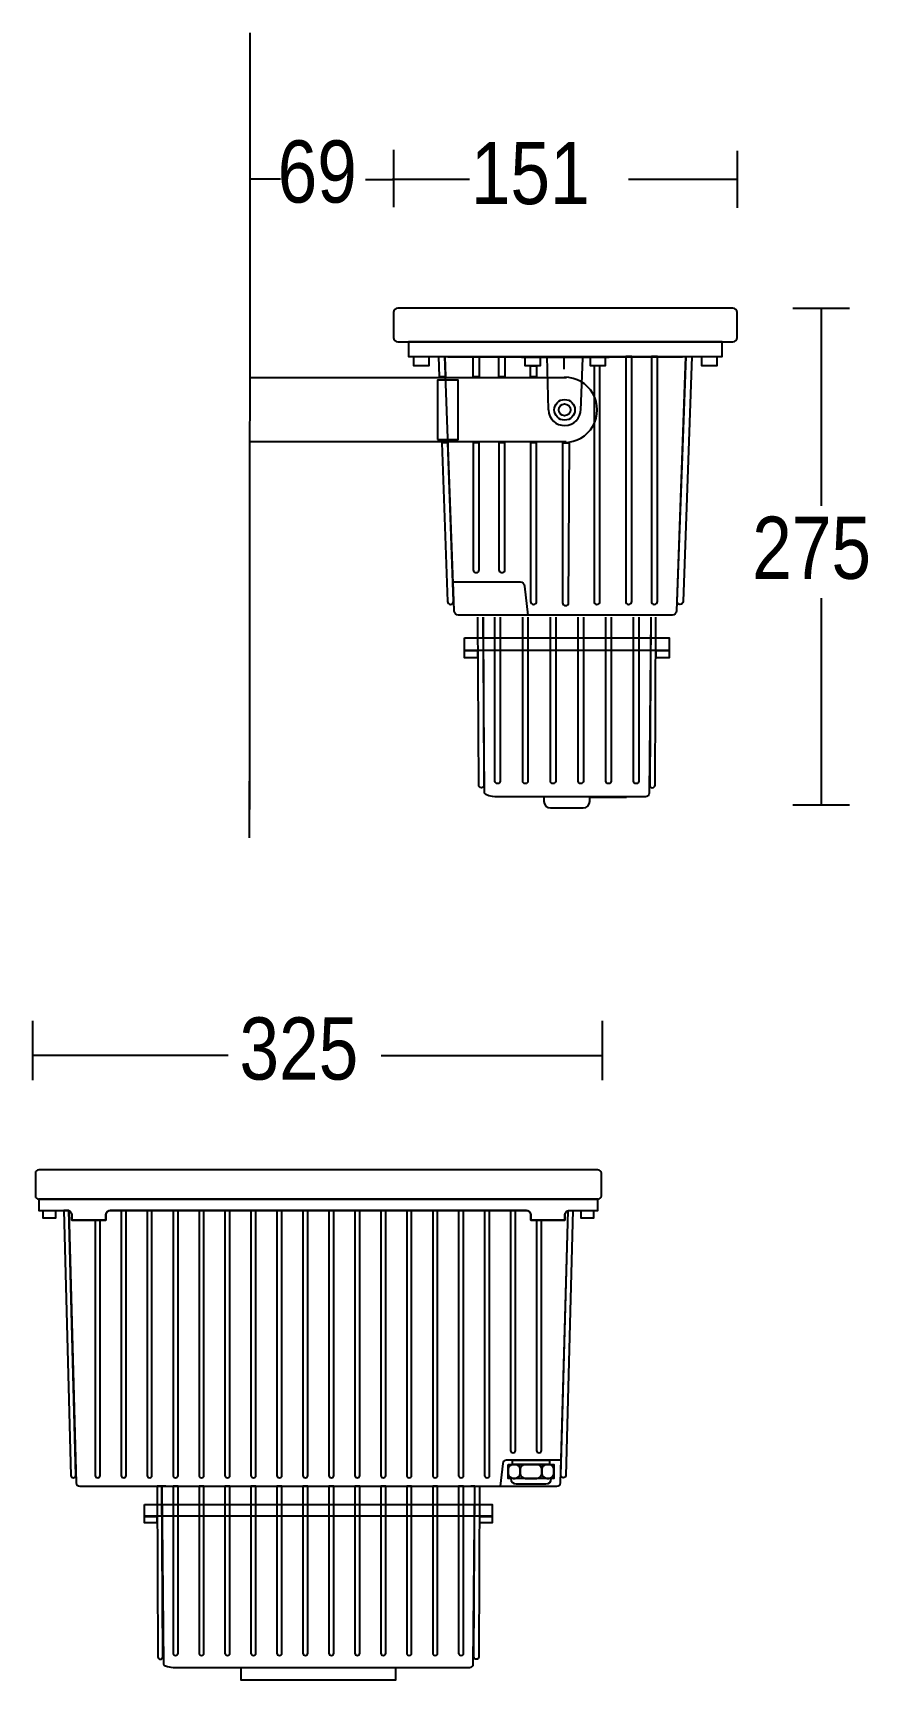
# Model space of a CAD drawing. Extents: x 16 to 145, y 19 to 274.
import ezdxf

# ---------------------------------------------------------------- set-up
doc = ezdxf.new("R2010")
doc.units = 0
doc.layers.add('LIVELLO_1', color=160, linetype='Continuous')
doc.styles.add('STD', font='txt')

# ---------------------------------------------------------------- blocks, each defined once
blk = doc.blocks.new('AI9-BLK1')
at = {"layer": 'LIVELLO_1', "color": 7}
for p, q in [((-32.7, 127.42), (-32.77, 7.18)), ((-10.45, 109.32), (-10.45, 100.46)), ((42.82, 100.36), (42.82, 109.16)), ((-27.97, 104.76), (-32.77, 104.76)), ((-14.79, 104.72), (-10.29, 104.72)), ((-10.64, 104.76), (1.29, 104.76)), ((25.95, 104.76), (42.93, 104.76)), ((51.36, 84.81), (60.16, 84.81)), ((55.76, 84.81), (55.76, 54.2)), ((13.52, 69.05), (13.34, 77.3)), ((15.98, 75.38), (15.98, 77.3)), ((18.56, 68.97), (18.85, 77.09)), ((16.31, 74.01), (-32.76, 74.01)), ((16.25, 64.08), (-32.7, 64.08)), ((55.76, 39.9), (55.76, 7.88)), ((-32.77, 2.78), (-32.77, 11.58)), ((51.36, 7.88), (60.16, 7.88)), ((-66.28, -34.73), (-66.28, -25.56)), ((21.92, -34.73), (21.92, -25.56)), ((-36.07, -30.92), (-66.28, -30.92)), ((-12.37, -30.92), (21.92, -30.92))]:
    blk.add_line(p, q, dxfattribs=at)
for points in [[(40.42, 79.58), (-8.13, 79.58), (-8.13, 77.34), (-2.73, 77.34), (35.01, 77.34), (40.42, 77.34)], [(-7.3, 77.34), (-5.01, 77.34), (-5.01, 75.85), (-7.3, 75.85)], [(-2.5, 77.34), (-2.39, 74.15), (-3.32, 74.15), (-3.43, 77.34)], [(2.81, 77.34), (2.81, 74.15), (1.88, 74.15), (1.88, 77.34)], [(6.79, 77.34), (6.79, 74.15), (5.86, 74.15), (5.86, 77.34)], [(9.95, 77.34), (12.24, 77.34), (12.24, 75.85), (9.95, 75.85)], [(20.04, 77.34), (22.33, 77.34), (22.33, 75.85), (20.04, 75.85)], [(37.29, 77.34), (39.58, 77.34), (39.58, 75.85), (37.29, 75.85)], [(11.7, 75.85), (11.7, 74.15), (10.77, 74.15), (10.77, 75.85)], [(-3.64, 64.45), (-0.44, 64.45), (-0.44, 73.66), (-3.64, 73.66)], [(0.55, 33.77), (32.23, 33.77), (32.23, 31.81), (29.56, 31.81), (3.22, 31.81), (0.55, 31.81)], [(0.55, 31.77), (2.57, 31.77), (2.57, 30.68), (0.55, 30.68)], [(30.21, 31.77), (32.23, 31.77), (32.23, 30.68), (30.21, 30.68)], [(-64.69, -54.92), (-62.81, -54.92), (-62.81, -56.11), (-64.69, -56.11)], [(18.62, -54.92), (20.49, -54.92), (20.49, -56.11), (18.62, -56.11)], [(7.3, -94.25), (14.38, -94.25), (14.38, -96.4), (7.3, -96.4)], [(7.98, -93.56), (13.7, -93.56), (13.7, -94.25), (7.98, -94.25)], [(-48.99, -100.47), (4.8, -100.47), (4.8, -102.24), (2.3, -102.24), (-46.49, -102.24), (-48.99, -102.24)], [(-48.99, -102.28), (-47.1, -102.28), (-47.1, -103.27), (-48.99, -103.27)], [(2.91, -102.28), (4.8, -102.28), (4.8, -103.27), (2.91, -103.27)], [(-34.05, -125.7), (-10.14, -125.7), (-10.14, -127.63), (-34.05, -127.63)]]:
    blk.add_lwpolyline(points, close=True, dxfattribs=at)
for radius in [1.6, 0.923]:
    blk.add_circle((16.04, 69.06), radius, dxfattribs=at)
for points, knots in [([(-9.79, 84.81), (-9.79, 84.81), (42.07, 84.81), (42.07, 84.81), (42.44, 84.81), (42.73, 84.52), (42.73, 84.15), (42.73, 84.15), (42.73, 80.24), (42.73, 80.24), (42.73, 79.88), (42.44, 79.58), (42.07, 79.58), (42.07, 79.58), (-9.79, 79.58), (-9.79, 79.58), (-10.15, 79.58), (-10.45, 79.88), (-10.45, 80.24), (-10.45, 80.24), (-10.45, 84.15), (-10.45, 84.15), (-10.45, 84.52), (-10.15, 84.81), (-9.79, 84.81)], [0, 0, 0, 0, 1, 1, 1, 2, 2, 2, 3, 3, 3, 4, 4, 4, 5, 5, 5, 6, 6, 6, 7, 7, 7, 8, 8, 8, 8]), ([(33.35, 37.95), (33.35, 37.95), (34.78, 77.31), (34.78, 77.31), (34.43, 77.21), (-2.15, 77.21), (-2.5, 77.31), (-2.5, 77.31), (-1.07, 37.95), (-1.07, 37.95), (-1.07, 37.58), (-0.77, 37.29), (-0.4, 37.29), (-0.4, 37.29), (32.68, 37.29), (32.68, 37.29), (33.05, 37.29), (33.35, 37.58), (33.35, 37.95)], [0, 0, 0, 0, 1, 1, 1, 2, 2, 2, 3, 3, 3, 4, 4, 4, 5, 5, 5, 6, 6, 6, 6]), ([(25.49, 77.34), (25.49, 77.34), (26.42, 77.34), (26.42, 77.34), (26.42, 77.34), (26.42, 39.38), (26.42, 39.38), (26.42, 39.13), (26.22, 38.93), (25.94, 38.93), (25.69, 38.93), (25.49, 39.13), (25.49, 39.38), (25.49, 39.38), (25.49, 77.34), (25.49, 77.34)], [0, 0, 0, 0, 1, 1, 1, 2, 2, 2, 3, 3, 3, 4, 4, 4, 5, 5, 5, 5]), ([(29.47, 77.34), (29.47, 77.34), (30.4, 77.34), (30.4, 77.34), (30.4, 77.34), (30.4, 39.38), (30.4, 39.38), (30.4, 39.13), (30.2, 38.93), (29.92, 38.93), (29.67, 38.93), (29.47, 39.13), (29.47, 39.38), (29.47, 39.38), (29.47, 77.34), (29.47, 77.34)], [0, 0, 0, 0, 1, 1, 1, 2, 2, 2, 3, 3, 3, 4, 4, 4, 5, 5, 5, 5]), ([(34.78, 77.34), (34.78, 77.34), (33.45, 39.38), (33.45, 39.38), (33.44, 39.13), (33.64, 38.93), (33.89, 38.93), (34.16, 38.93), (34.37, 39.13), (34.38, 39.38), (34.38, 39.38), (35.71, 77.34), (35.71, 77.34), (35.71, 77.34), (34.78, 77.34), (34.78, 77.34)], [0, 0, 0, 0, 1, 1, 1, 2, 2, 2, 3, 3, 3, 4, 4, 4, 5, 5, 5, 5]), ([(16.04, 64.02), (17.84, 64.02), (19.5, 64.98), (20.4, 66.54), (21.3, 68.1), (21.3, 70.02), (20.4, 71.58), (19.5, 73.14), (17.84, 74.1), (16.04, 74.1)], [0, 0, 0, 0, 1, 1, 1, 2, 2, 2, 3, 3, 3, 3]), ([(21.51, 75.85), (21.51, 75.85), (21.51, 39.38), (21.51, 39.38), (21.51, 39.13), (21.31, 38.93), (21.03, 38.93), (20.79, 38.93), (20.59, 39.13), (20.59, 39.38), (20.59, 39.38), (20.59, 75.85), (20.59, 75.85), (20.59, 75.85), (21.51, 75.85), (21.51, 75.85)], [0, 0, 0, 0, 1, 1, 1, 2, 2, 2, 3, 3, 3, 4, 4, 4, 5, 5, 5, 5]), ([(13.52, 69.05), (13.56, 67.68), (14.71, 66.6), (16.08, 66.62), (17.45, 66.65), (18.55, 67.77), (18.55, 69.14)], [0, 0, 0, 0, 1, 1, 1, 2, 2, 2, 2]), ([(-2.1, 39.38), (-2.1, 39.38), (-2.96, 63.97), (-2.96, 63.97), (-2.96, 63.97), (-2.03, 63.97), (-2.03, 63.97), (-2.03, 63.97), (-1.17, 39.38), (-1.17, 39.38), (-1.16, 39.13), (-1.36, 38.93), (-1.61, 38.93), (-1.88, 38.93), (-2.09, 39.13), (-2.1, 39.38)], [0, 0, 0, 0, 1, 1, 1, 2, 2, 2, 3, 3, 3, 4, 4, 4, 5, 5, 5, 5]), ([(1.88, 44.3), (1.88, 44.3), (1.88, 63.97), (1.88, 63.97), (1.88, 63.97), (2.81, 63.97), (2.81, 63.97), (2.81, 63.97), (2.81, 44.3), (2.81, 44.3), (2.81, 44.05), (2.61, 43.85), (2.33, 43.85), (2.08, 43.85), (1.88, 44.05), (1.88, 44.3)], [0, 0, 0, 0, 1, 1, 1, 2, 2, 2, 3, 3, 3, 4, 4, 4, 5, 5, 5, 5]), ([(5.86, 44.3), (5.86, 44.3), (5.86, 63.97), (5.86, 63.97), (5.86, 63.97), (6.79, 63.97), (6.79, 63.97), (6.79, 63.97), (6.79, 44.3), (6.79, 44.3), (6.79, 44.05), (6.59, 43.85), (6.31, 43.85), (6.07, 43.85), (5.86, 44.05), (5.86, 44.3)], [0, 0, 0, 0, 1, 1, 1, 2, 2, 2, 3, 3, 3, 4, 4, 4, 5, 5, 5, 5]), ([(10.77, 39.38), (10.77, 39.38), (10.77, 63.97), (10.77, 63.97), (10.77, 63.97), (11.7, 63.97), (11.7, 63.97), (11.7, 63.97), (11.7, 39.38), (11.7, 39.38), (11.7, 39.13), (11.5, 38.93), (11.22, 38.93), (10.97, 38.93), (10.77, 39.13), (10.77, 39.38)], [0, 0, 0, 0, 1, 1, 1, 2, 2, 2, 3, 3, 3, 4, 4, 4, 5, 5, 5, 5]), ([(15.73, 39.19), (15.73, 39.19), (15.72, 63.9), (15.72, 63.9), (15.72, 63.9), (16.77, 63.92), (16.77, 63.92), (16.77, 63.92), (16.66, 39.19), (16.66, 39.19), (16.66, 38.94), (16.45, 38.74), (16.18, 38.74), (15.93, 38.74), (15.73, 38.94), (15.73, 39.19)], [0, 0, 0, 0, 1, 1, 1, 2, 2, 2, 3, 3, 3, 4, 4, 4, 5, 5, 5, 5]), ([(9.16, 42.41), (9.16, 42.41), (-1.23, 42.41), (-1.23, 42.41), (-1.23, 42.41), (-1.07, 37.95), (-1.07, 37.95), (-1.07, 37.58), (-0.77, 37.29), (-0.4, 37.29), (-0.4, 37.29), (10.35, 37.29), (10.35, 37.29), (10.35, 37.29), (9.83, 41.74), (9.83, 41.74), (9.83, 42.11), (9.53, 42.41), (9.16, 42.41)], [0, 0, 0, 0, 1, 1, 1, 2, 2, 2, 3, 3, 3, 4, 4, 4, 5, 5, 5, 6, 6, 6, 6]), ([(3.42, 36.93), (3.42, 36.93), (3.55, 10.94), (3.55, 10.94), (3.55, 10.73), (3.39, 10.55), (3.17, 10.55), (2.93, 10.55), (2.74, 10.73), (2.74, 10.94), (2.74, 10.94), (2.6, 36.93), (2.6, 36.93)], [0, 0, 0, 0, 1, 1, 1, 2, 2, 2, 3, 3, 3, 4, 4, 4, 4]), ([(3.42, 36.93), (3.42, 36.93), (3.55, 10.94), (3.55, 10.94), (3.55, 10.73), (3.39, 10.55), (3.17, 10.55), (2.93, 10.55), (2.74, 10.73), (2.74, 10.94), (2.74, 10.94), (2.6, 36.93), (2.6, 36.93)], [0, 0, 0, 0, 1, 1, 1, 2, 2, 2, 3, 3, 3, 4, 4, 4, 4]), ([(29.36, 36.93), (29.36, 36.93), (29.13, 9.7), (29.13, 9.7), (29.13, 9.38), (28.87, 9.12), (28.55, 9.12), (28.55, 9.12), (5.25, 9.12), (5.25, 9.12), (4.93, 9.12), (3.64, 9.38), (3.64, 9.7), (3.64, 9.7), (3.41, 36.93), (3.41, 36.93)], [0, 0, 0, 0, 1, 1, 1, 2, 2, 2, 3, 3, 3, 4, 4, 4, 5, 5, 5, 5]), ([(6.06, 36.93), (6.06, 36.93), (6.06, 11.58), (6.06, 11.58), (6.06, 11.36), (5.89, 11.19), (5.67, 11.19), (5.43, 11.19), (5.25, 11.36), (5.25, 11.58), (5.25, 11.58), (5.25, 36.93), (5.25, 36.93)], [0, 0, 0, 0, 1, 1, 1, 2, 2, 2, 3, 3, 3, 4, 4, 4, 4]), ([(6.06, 36.93), (6.06, 36.93), (6.06, 11.58), (6.06, 11.58), (6.06, 11.36), (5.89, 11.19), (5.67, 11.19), (5.43, 11.19), (5.25, 11.36), (5.25, 11.58), (5.25, 11.58), (5.25, 36.93), (5.25, 36.93)], [0, 0, 0, 0, 1, 1, 1, 2, 2, 2, 3, 3, 3, 4, 4, 4, 4]), ([(10.36, 36.93), (10.36, 36.93), (10.36, 11.58), (10.36, 11.58), (10.36, 11.36), (10.18, 11.19), (9.96, 11.19), (9.72, 11.19), (9.55, 11.36), (9.55, 11.58), (9.55, 11.58), (9.55, 36.93), (9.55, 36.93)], [0, 0, 0, 0, 1, 1, 1, 2, 2, 2, 3, 3, 3, 4, 4, 4, 4]), ([(10.36, 36.93), (10.36, 36.93), (10.36, 11.58), (10.36, 11.58), (10.36, 11.36), (10.18, 11.19), (9.96, 11.19), (9.72, 11.19), (9.55, 11.36), (9.55, 11.58), (9.55, 11.58), (9.55, 36.93), (9.55, 36.93)], [0, 0, 0, 0, 1, 1, 1, 2, 2, 2, 3, 3, 3, 4, 4, 4, 4]), ([(14.65, 36.93), (14.65, 36.93), (14.65, 11.58), (14.65, 11.58), (14.65, 11.36), (14.47, 11.19), (14.25, 11.19), (14.01, 11.19), (13.84, 11.36), (13.84, 11.58), (13.84, 11.58), (13.84, 36.93), (13.84, 36.93)], [0, 0, 0, 0, 1, 1, 1, 2, 2, 2, 3, 3, 3, 4, 4, 4, 4]), ([(14.65, 36.93), (14.65, 36.93), (14.65, 11.58), (14.65, 11.58), (14.65, 11.36), (14.47, 11.19), (14.25, 11.19), (14.01, 11.19), (13.84, 11.36), (13.84, 11.58), (13.84, 11.58), (13.84, 36.93), (13.84, 36.93)], [0, 0, 0, 0, 1, 1, 1, 2, 2, 2, 3, 3, 3, 4, 4, 4, 4]), ([(18.94, 36.93), (18.94, 36.93), (18.94, 11.58), (18.94, 11.58), (18.94, 11.36), (18.76, 11.19), (18.54, 11.19), (18.3, 11.19), (18.13, 11.36), (18.13, 11.58), (18.13, 11.58), (18.13, 36.93), (18.13, 36.93)], [0, 0, 0, 0, 1, 1, 1, 2, 2, 2, 3, 3, 3, 4, 4, 4, 4]), ([(18.94, 36.93), (18.94, 36.93), (18.94, 11.58), (18.94, 11.58), (18.94, 11.36), (18.76, 11.19), (18.54, 11.19), (18.3, 11.19), (18.13, 11.36), (18.13, 11.58), (18.13, 11.58), (18.13, 36.93), (18.13, 36.93)], [0, 0, 0, 0, 1, 1, 1, 2, 2, 2, 3, 3, 3, 4, 4, 4, 4]), ([(23.23, 36.93), (23.23, 36.93), (23.23, 11.58), (23.23, 11.58), (23.23, 11.36), (23.05, 11.19), (22.84, 11.19), (22.59, 11.19), (22.42, 11.36), (22.42, 11.58), (22.42, 11.58), (22.42, 36.93), (22.42, 36.93)], [0, 0, 0, 0, 1, 1, 1, 2, 2, 2, 3, 3, 3, 4, 4, 4, 4]), ([(23.23, 36.93), (23.23, 36.93), (23.23, 11.58), (23.23, 11.58), (23.23, 11.36), (23.05, 11.19), (22.84, 11.19), (22.59, 11.19), (22.42, 11.36), (22.42, 11.58), (22.42, 11.58), (22.42, 36.93), (22.42, 36.93)], [0, 0, 0, 0, 1, 1, 1, 2, 2, 2, 3, 3, 3, 4, 4, 4, 4]), ([(27.52, 36.93), (27.52, 36.93), (27.52, 11.58), (27.52, 11.58), (27.52, 11.36), (27.35, 11.19), (27.13, 11.19), (26.88, 11.19), (26.71, 11.36), (26.71, 11.58), (26.71, 11.58), (26.71, 36.93), (26.71, 36.93)], [0, 0, 0, 0, 1, 1, 1, 2, 2, 2, 3, 3, 3, 4, 4, 4, 4]), ([(27.52, 36.93), (27.52, 36.93), (27.52, 11.58), (27.52, 11.58), (27.52, 11.36), (27.35, 11.19), (27.13, 11.19), (26.88, 11.19), (26.71, 11.36), (26.71, 11.58), (26.71, 11.58), (26.71, 36.93), (26.71, 36.93)], [0, 0, 0, 0, 1, 1, 1, 2, 2, 2, 3, 3, 3, 4, 4, 4, 4]), ([(29.36, 36.93), (29.36, 36.93), (29.22, 10.94), (29.22, 10.94), (29.22, 10.73), (29.39, 10.55), (29.6, 10.55), (29.85, 10.55), (30.03, 10.73), (30.03, 10.94), (30.03, 10.94), (30.17, 36.93), (30.17, 36.93)], [0, 0, 0, 0, 1, 1, 1, 2, 2, 2, 3, 3, 3, 4, 4, 4, 4]), ([(29.36, 36.93), (29.36, 36.93), (29.22, 10.94), (29.22, 10.94), (29.22, 10.73), (29.39, 10.55), (29.6, 10.55), (29.85, 10.55), (30.03, 10.73), (30.03, 10.94), (30.03, 10.94), (30.17, 36.93), (30.17, 36.93)], [0, 0, 0, 0, 1, 1, 1, 2, 2, 2, 3, 3, 3, 4, 4, 4, 4]), ([(12.84, 9.06), (12.84, 9.06), (12.84, 8.43), (12.84, 8.43), (12.84, 7.87), (13.3, 7.41), (13.87, 7.41), (13.87, 7.41), (18.91, 7.41), (18.91, 7.41), (19.48, 7.41), (19.94, 7.87), (19.94, 8.43), (19.94, 8.43), (19.94, 9.06), (19.94, 9.06), (19.94, 9.06), (25.63, 9.06), (25.63, 9.06)], [0, 0, 0, 0, 1, 1, 1, 2, 2, 2, 3, 3, 3, 4, 4, 4, 5, 5, 5, 6, 6, 6, 6]), ([(-65.37, -48.61), (-65.37, -48.61), (21.18, -48.61), (21.18, -48.61), (21.48, -48.61), (21.72, -48.85), (21.72, -49.14), (21.72, -49.14), (21.72, -52.63), (21.72, -52.63), (21.72, -52.92), (21.48, -53.16), (21.18, -53.16), (21.18, -53.16), (-65.37, -53.16), (-65.37, -53.16), (-65.67, -53.16), (-65.91, -52.92), (-65.91, -52.63), (-65.91, -52.63), (-65.91, -49.14), (-65.91, -49.14), (-65.91, -48.85), (-65.67, -48.61), (-65.37, -48.61)], [0, 0, 0, 0, 1, 1, 1, 2, 2, 2, 3, 3, 3, 4, 4, 4, 5, 5, 5, 6, 6, 6, 7, 7, 7, 8, 8, 8, 8]), ([(-65.37, -53.16), (-65.37, -53.16), (21.18, -53.16), (21.18, -53.16), (21.18, -53.16), (21.18, -54.92), (21.18, -54.92), (21.18, -54.92), (16.75, -54.92), (16.75, -54.92), (16.37, -54.92), (16.07, -55.22), (16.07, -55.58), (16.07, -55.58), (16.07, -56.44), (16.07, -56.44), (16.07, -56.44), (10.81, -56.44), (10.81, -56.44), (10.81, -56.44), (10.81, -55.58), (10.81, -55.58), (10.81, -55.22), (10.5, -54.92), (10.13, -54.92), (10.13, -54.92), (-54.31, -54.92), (-54.31, -54.92), (-54.69, -54.92), (-55, -55.22), (-55, -55.58), (-55, -55.58), (-55, -56.44), (-55, -56.44), (-55, -56.44), (-60.26, -56.44), (-60.26, -56.44), (-60.26, -56.44), (-60.26, -55.58), (-60.26, -55.58), (-60.26, -55.22), (-60.56, -54.92), (-60.94, -54.92), (-60.94, -54.92), (-65.37, -54.92), (-65.37, -54.92), (-65.37, -54.92), (-65.37, -53.16), (-65.37, -53.16)], [0, 0, 0, 0, 1, 1, 1, 2, 2, 2, 3, 3, 3, 4, 4, 4, 5, 5, 5, 6, 6, 6, 7, 7, 7, 8, 8, 8, 9, 9, 9, 10, 10, 10, 11, 11, 11, 12, 12, 12, 13, 13, 13, 14, 14, 14, 15, 15, 15, 16, 16, 16, 16]), ([(-60.75, -54.92), (-60.75, -54.92), (-59.66, -95.97), (-59.66, -95.97), (-59.66, -96.16), (-59.82, -96.32), (-60.02, -96.32), (-60.24, -96.32), (-60.42, -96.16), (-60.42, -95.97), (-60.42, -95.97), (-61.51, -54.92), (-61.51, -54.92), (-61.51, -54.92), (-60.75, -54.92), (-60.75, -54.92)], [0, 0, 0, 0, 1, 1, 1, 2, 2, 2, 3, 3, 3, 4, 4, 4, 5, 5, 5, 5]), ([(-59.58, -97.09), (-59.58, -97.09), (-60.75, -54.95), (-60.75, -54.95), (-60.46, -55.03), (-60.26, -55.28), (-60.26, -55.58), (-60.26, -55.58), (-60.26, -56.44), (-60.26, -56.44), (-60.26, -56.44), (-55, -56.44), (-55, -56.44), (-55, -56.44), (-55, -55.58), (-55, -55.58), (-55, -55.22), (-54.69, -54.92), (-54.31, -54.92), (-54.31, -54.92), (10.13, -54.92), (10.13, -54.92), (10.5, -54.92), (10.81, -55.22), (10.81, -55.58), (10.81, -55.58), (10.81, -56.44), (10.81, -56.44), (10.81, -56.44), (16.07, -56.44), (16.07, -56.44), (16.07, -56.44), (16.07, -55.58), (16.07, -55.58), (16.07, -55.28), (16.28, -55.03), (16.56, -54.95), (16.56, -54.95), (15.39, -97.09), (15.39, -97.09), (15.39, -97.38), (15.14, -97.62), (14.84, -97.62), (14.84, -97.62), (-59.03, -97.62), (-59.03, -97.62), (-59.33, -97.62), (-59.58, -97.38), (-59.58, -97.09)], [0, 0, 0, 0, 1, 1, 1, 2, 2, 2, 3, 3, 3, 4, 4, 4, 5, 5, 5, 6, 6, 6, 7, 7, 7, 8, 8, 8, 9, 9, 9, 10, 10, 10, 11, 11, 11, 12, 12, 12, 13, 13, 13, 14, 14, 14, 15, 15, 15, 16, 16, 16, 16]), ([(-51.87, -54.92), (-51.87, -54.92), (-51.87, -95.97), (-51.87, -95.97), (-51.87, -96.16), (-52.03, -96.32), (-52.23, -96.32), (-52.46, -96.32), (-52.62, -96.16), (-52.62, -95.97), (-52.62, -95.97), (-52.62, -54.92), (-52.62, -54.92), (-52.62, -54.92), (-51.87, -54.92), (-51.87, -54.92)], [0, 0, 0, 0, 1, 1, 1, 2, 2, 2, 3, 3, 3, 4, 4, 4, 5, 5, 5, 5]), ([(-47.85, -54.92), (-47.85, -54.92), (-47.85, -95.97), (-47.85, -95.97), (-47.85, -96.16), (-48.01, -96.32), (-48.21, -96.32), (-48.44, -96.32), (-48.6, -96.16), (-48.6, -95.97), (-48.6, -95.97), (-48.6, -54.92), (-48.6, -54.92), (-48.6, -54.92), (-47.85, -54.92), (-47.85, -54.92)], [0, 0, 0, 0, 1, 1, 1, 2, 2, 2, 3, 3, 3, 4, 4, 4, 5, 5, 5, 5]), ([(-43.82, -54.92), (-43.82, -54.92), (-43.82, -95.97), (-43.82, -95.97), (-43.82, -96.16), (-43.99, -96.32), (-44.19, -96.32), (-44.42, -96.32), (-44.59, -96.16), (-44.59, -95.97), (-44.59, -95.97), (-44.59, -54.92), (-44.59, -54.92), (-44.59, -54.92), (-43.82, -54.92), (-43.82, -54.92)], [0, 0, 0, 0, 1, 1, 1, 2, 2, 2, 3, 3, 3, 4, 4, 4, 5, 5, 5, 5]), ([(-39.81, -54.92), (-39.81, -54.92), (-39.81, -95.97), (-39.81, -95.97), (-39.81, -96.16), (-39.97, -96.32), (-40.17, -96.32), (-40.4, -96.32), (-40.56, -96.16), (-40.56, -95.97), (-40.56, -95.97), (-40.56, -54.92), (-40.56, -54.92), (-40.56, -54.92), (-39.81, -54.92), (-39.81, -54.92)], [0, 0, 0, 0, 1, 1, 1, 2, 2, 2, 3, 3, 3, 4, 4, 4, 5, 5, 5, 5]), ([(-35.78, -54.92), (-35.78, -54.92), (-35.78, -95.97), (-35.78, -95.97), (-35.78, -96.16), (-35.95, -96.32), (-36.15, -96.32), (-36.38, -96.32), (-36.55, -96.16), (-36.55, -95.97), (-36.55, -95.97), (-36.55, -54.92), (-36.55, -54.92), (-36.55, -54.92), (-35.78, -54.92), (-35.78, -54.92)], [0, 0, 0, 0, 1, 1, 1, 2, 2, 2, 3, 3, 3, 4, 4, 4, 5, 5, 5, 5]), ([(-31.76, -54.92), (-31.76, -54.92), (-31.76, -95.97), (-31.76, -95.97), (-31.76, -96.16), (-31.93, -96.32), (-32.13, -96.32), (-32.36, -96.32), (-32.53, -96.16), (-32.53, -95.97), (-32.53, -95.97), (-32.53, -54.92), (-32.53, -54.92), (-32.53, -54.92), (-31.76, -54.92), (-31.76, -54.92)], [0, 0, 0, 0, 1, 1, 1, 2, 2, 2, 3, 3, 3, 4, 4, 4, 5, 5, 5, 5]), ([(-27.74, -54.92), (-27.74, -54.92), (-27.74, -95.97), (-27.74, -95.97), (-27.74, -96.16), (-27.91, -96.32), (-28.11, -96.32), (-28.34, -96.32), (-28.51, -96.16), (-28.51, -95.97), (-28.51, -95.97), (-28.51, -54.92), (-28.51, -54.92), (-28.51, -54.92), (-27.74, -54.92), (-27.74, -54.92)], [0, 0, 0, 0, 1, 1, 1, 2, 2, 2, 3, 3, 3, 4, 4, 4, 5, 5, 5, 5]), ([(-23.73, -54.92), (-23.73, -54.92), (-23.73, -95.97), (-23.73, -95.97), (-23.73, -96.16), (-23.89, -96.32), (-24.09, -96.32), (-24.32, -96.32), (-24.48, -96.16), (-24.48, -95.97), (-24.48, -95.97), (-24.48, -54.92), (-24.48, -54.92), (-24.48, -54.92), (-23.73, -54.92), (-23.73, -54.92)], [0, 0, 0, 0, 1, 1, 1, 2, 2, 2, 3, 3, 3, 4, 4, 4, 5, 5, 5, 5]), ([(-19.7, -54.92), (-19.7, -54.92), (-19.7, -95.97), (-19.7, -95.97), (-19.7, -96.16), (-19.87, -96.32), (-20.07, -96.32), (-20.3, -96.32), (-20.46, -96.16), (-20.46, -95.97), (-20.46, -95.97), (-20.46, -54.92), (-20.46, -54.92), (-20.46, -54.92), (-19.7, -54.92), (-19.7, -54.92)], [0, 0, 0, 0, 1, 1, 1, 2, 2, 2, 3, 3, 3, 4, 4, 4, 5, 5, 5, 5]), ([(-15.69, -54.92), (-15.69, -54.92), (-15.69, -95.97), (-15.69, -95.97), (-15.69, -96.16), (-15.85, -96.32), (-16.05, -96.32), (-16.28, -96.32), (-16.44, -96.16), (-16.44, -95.97), (-16.44, -95.97), (-16.44, -54.92), (-16.44, -54.92), (-16.44, -54.92), (-15.69, -54.92), (-15.69, -54.92)], [0, 0, 0, 0, 1, 1, 1, 2, 2, 2, 3, 3, 3, 4, 4, 4, 5, 5, 5, 5]), ([(-11.67, -54.92), (-11.67, -54.92), (-11.67, -95.97), (-11.67, -95.97), (-11.67, -96.16), (-11.83, -96.32), (-12.03, -96.32), (-12.26, -96.32), (-12.42, -96.16), (-12.42, -95.97), (-12.42, -95.97), (-12.42, -54.92), (-12.42, -54.92), (-12.42, -54.92), (-11.67, -54.92), (-11.67, -54.92)], [0, 0, 0, 0, 1, 1, 1, 2, 2, 2, 3, 3, 3, 4, 4, 4, 5, 5, 5, 5]), ([(-7.65, -54.92), (-7.65, -54.92), (-7.65, -95.97), (-7.65, -95.97), (-7.65, -96.16), (-7.81, -96.32), (-8.02, -96.32), (-8.24, -96.32), (-8.41, -96.16), (-8.41, -95.97), (-8.41, -95.97), (-8.41, -54.92), (-8.41, -54.92), (-8.41, -54.92), (-7.65, -54.92), (-7.65, -54.92)], [0, 0, 0, 0, 1, 1, 1, 2, 2, 2, 3, 3, 3, 4, 4, 4, 5, 5, 5, 5]), ([(-3.63, -54.92), (-3.63, -54.92), (-3.63, -95.97), (-3.63, -95.97), (-3.63, -96.16), (-3.79, -96.32), (-3.99, -96.32), (-4.22, -96.32), (-4.39, -96.16), (-4.39, -95.97), (-4.39, -95.97), (-4.39, -54.92), (-4.39, -54.92), (-4.39, -54.92), (-3.63, -54.92), (-3.63, -54.92)], [0, 0, 0, 0, 1, 1, 1, 2, 2, 2, 3, 3, 3, 4, 4, 4, 5, 5, 5, 5]), ([(0.39, -54.92), (0.39, -54.92), (0.39, -95.97), (0.39, -95.97), (0.39, -96.16), (0.23, -96.32), (0.03, -96.32), (-0.2, -96.32), (-0.37, -96.16), (-0.37, -95.97), (-0.37, -95.97), (-0.37, -54.92), (-0.37, -54.92), (-0.37, -54.92), (0.39, -54.92), (0.39, -54.92)], [0, 0, 0, 0, 1, 1, 1, 2, 2, 2, 3, 3, 3, 4, 4, 4, 5, 5, 5, 5]), ([(4.41, -54.92), (4.41, -54.92), (4.41, -95.97), (4.41, -95.97), (4.41, -96.16), (4.25, -96.32), (4.04, -96.32), (3.82, -96.32), (3.65, -96.16), (3.65, -95.97), (3.65, -95.97), (3.65, -54.92), (3.65, -54.92), (3.65, -54.92), (4.41, -54.92), (4.41, -54.92)], [0, 0, 0, 0, 1, 1, 1, 2, 2, 2, 3, 3, 3, 4, 4, 4, 5, 5, 5, 5]), ([(8.43, -54.92), (8.43, -54.92), (8.43, -92.08), (8.43, -92.08), (8.43, -92.27), (8.27, -92.43), (8.06, -92.43), (7.84, -92.43), (7.67, -92.27), (7.67, -92.08), (7.67, -92.08), (7.67, -54.92), (7.67, -54.92), (7.67, -54.92), (8.43, -54.92), (8.43, -54.92)], [0, 0, 0, 0, 1, 1, 1, 2, 2, 2, 3, 3, 3, 4, 4, 4, 5, 5, 5, 5]), ([(16.56, -54.92), (16.56, -54.92), (15.47, -95.97), (15.47, -95.97), (15.47, -96.16), (15.63, -96.32), (15.83, -96.32), (16.05, -96.32), (16.22, -96.16), (16.23, -95.97), (16.23, -95.97), (17.32, -54.92), (17.32, -54.92), (17.32, -54.92), (16.56, -54.92), (16.56, -54.92)], [0, 0, 0, 0, 1, 1, 1, 2, 2, 2, 3, 3, 3, 4, 4, 4, 5, 5, 5, 5]), ([(-55.89, -56.44), (-55.89, -56.44), (-55.89, -95.97), (-55.89, -95.97), (-55.89, -96.16), (-56.05, -96.32), (-56.25, -96.32), (-56.48, -96.32), (-56.64, -96.16), (-56.64, -95.97), (-56.64, -95.97), (-56.64, -56.44), (-56.64, -56.44), (-56.64, -56.44), (-55.89, -56.44), (-55.89, -56.44)], [0, 0, 0, 0, 1, 1, 1, 2, 2, 2, 3, 3, 3, 4, 4, 4, 5, 5, 5, 5]), ([(12.45, -56.44), (12.45, -56.44), (12.45, -92.08), (12.45, -92.08), (12.45, -92.27), (12.29, -92.43), (12.08, -92.43), (11.86, -92.43), (11.69, -92.27), (11.69, -92.08), (11.69, -92.08), (11.69, -56.44), (11.69, -56.44), (11.69, -56.44), (12.45, -56.44), (12.45, -56.44)], [0, 0, 0, 0, 1, 1, 1, 2, 2, 2, 3, 3, 3, 4, 4, 4, 5, 5, 5, 5]), ([(7.01, -93.57), (7.01, -93.57), (15.52, -93.57), (15.52, -93.57), (15.52, -93.57), (15.39, -97.09), (15.39, -97.09), (15.39, -97.38), (15.14, -97.62), (14.84, -97.62), (14.84, -97.62), (6.04, -97.62), (6.04, -97.62), (6.04, -97.62), (6.46, -94.1), (6.46, -94.1), (6.46, -93.81), (6.71, -93.57), (7.01, -93.57)], [0, 0, 0, 0, 1, 1, 1, 2, 2, 2, 3, 3, 3, 4, 4, 4, 5, 5, 5, 6, 6, 6, 6]), ([(8.11, -94.25), (8.11, -94.25), (8.34, -94.25), (8.34, -94.25), (8.79, -94.25), (9.16, -94.61), (9.16, -95.04), (9.16, -95.04), (9.16, -95.61), (9.16, -95.61), (9.16, -96.04), (8.79, -96.4), (8.34, -96.4), (8.34, -96.4), (8.11, -96.4), (8.11, -96.4), (7.66, -96.4), (7.3, -96.04), (7.3, -95.61), (7.3, -95.61), (7.3, -95.04), (7.3, -95.04), (7.3, -94.61), (7.66, -94.25), (8.11, -94.25)], [0, 0, 0, 0, 1, 1, 1, 2, 2, 2, 3, 3, 3, 4, 4, 4, 5, 5, 5, 6, 6, 6, 7, 7, 7, 8, 8, 8, 8]), ([(9.98, -94.25), (9.98, -94.25), (11.7, -94.25), (11.7, -94.25), (12.16, -94.25), (12.52, -94.61), (12.52, -95.04), (12.52, -95.04), (12.52, -95.61), (12.52, -95.61), (12.52, -96.04), (12.16, -96.4), (11.7, -96.4), (11.7, -96.4), (9.98, -96.4), (9.98, -96.4), (9.52, -96.4), (9.16, -96.04), (9.16, -95.61), (9.16, -95.61), (9.16, -95.04), (9.16, -95.04), (9.16, -94.61), (9.52, -94.25), (9.98, -94.25)], [0, 0, 0, 0, 1, 1, 1, 2, 2, 2, 3, 3, 3, 4, 4, 4, 5, 5, 5, 6, 6, 6, 7, 7, 7, 8, 8, 8, 8]), ([(13.34, -94.25), (13.34, -94.25), (13.57, -94.25), (13.57, -94.25), (14.02, -94.25), (14.38, -94.61), (14.38, -95.04), (14.38, -95.04), (14.38, -95.61), (14.38, -95.61), (14.38, -96.04), (14.02, -96.4), (13.57, -96.4), (13.57, -96.4), (13.34, -96.4), (13.34, -96.4), (12.89, -96.4), (12.52, -96.04), (12.52, -95.61), (12.52, -95.61), (12.52, -95.04), (12.52, -95.04), (12.52, -94.61), (12.89, -94.25), (13.34, -94.25)], [0, 0, 0, 0, 1, 1, 1, 2, 2, 2, 3, 3, 3, 4, 4, 4, 5, 5, 5, 6, 6, 6, 7, 7, 7, 8, 8, 8, 8]), ([(13.96, -96.4), (13.96, -96.4), (13.96, -96.46), (13.96, -96.46), (13.96, -96.9), (13.6, -97.25), (13.15, -97.25), (13.15, -97.25), (8.53, -97.25), (8.53, -97.25), (8.08, -97.25), (7.72, -96.9), (7.72, -96.46), (7.72, -96.46), (7.72, -96.4), (7.72, -96.4), (7.72, -96.4), (13.96, -96.4), (13.96, -96.4)], [0, 0, 0, 0, 1, 1, 1, 2, 2, 2, 3, 3, 3, 4, 4, 4, 5, 5, 5, 6, 6, 6, 6]), ([(-46.31, -97.62), (-46.31, -97.62), (-46.18, -124.04), (-46.18, -124.04), (-46.17, -124.24), (-46.33, -124.4), (-46.53, -124.4), (-46.76, -124.4), (-46.93, -124.24), (-46.94, -124.04), (-46.94, -124.04), (-47.06, -97.62), (-47.06, -97.62), (-47.06, -97.62), (-46.31, -97.62), (-46.31, -97.62)], [0, 0, 0, 0, 1, 1, 1, 2, 2, 2, 3, 3, 3, 4, 4, 4, 5, 5, 5, 5]), ([(-46.31, -97.62), (-46.31, -97.62), (-46.18, -124.04), (-46.18, -124.04), (-46.17, -124.24), (-46.33, -124.4), (-46.53, -124.4), (-46.76, -124.4), (-46.93, -124.24), (-46.94, -124.04), (-46.94, -124.04), (-47.06, -97.62), (-47.06, -97.62), (-47.06, -97.62), (-46.31, -97.62), (-46.31, -97.62)], [0, 0, 0, 0, 1, 1, 1, 2, 2, 2, 3, 3, 3, 4, 4, 4, 5, 5, 5, 5]), ([(-46.09, -125.17), (-46.09, -125.17), (-46.31, -97.62), (-46.31, -97.62), (-46.02, -97.7), (1.83, -97.7), (2.11, -97.62), (2.11, -97.62), (1.9, -125.17), (1.9, -125.17), (1.9, -125.46), (1.66, -125.69), (1.35, -125.69), (1.35, -125.69), (-44.59, -125.69), (-44.59, -125.69), (-44.88, -125.69), (-46.09, -125.46), (-46.09, -125.17)], [0, 0, 0, 0, 1, 1, 1, 2, 2, 2, 3, 3, 3, 4, 4, 4, 5, 5, 5, 6, 6, 6, 6]), ([(-43.82, -97.62), (-43.82, -97.62), (-43.82, -123.47), (-43.82, -123.47), (-43.82, -123.67), (-43.99, -123.82), (-44.19, -123.82), (-44.42, -123.82), (-44.59, -123.67), (-44.59, -123.47), (-44.59, -123.47), (-44.59, -97.62), (-44.59, -97.62), (-44.59, -97.62), (-43.82, -97.62), (-43.82, -97.62)], [0, 0, 0, 0, 1, 1, 1, 2, 2, 2, 3, 3, 3, 4, 4, 4, 5, 5, 5, 5]), ([(-43.82, -97.62), (-43.82, -97.62), (-43.82, -123.47), (-43.82, -123.47), (-43.82, -123.67), (-43.99, -123.82), (-44.19, -123.82), (-44.42, -123.82), (-44.59, -123.67), (-44.59, -123.47), (-44.59, -123.47), (-44.59, -97.62), (-44.59, -97.62), (-44.59, -97.62), (-43.82, -97.62), (-43.82, -97.62)], [0, 0, 0, 0, 1, 1, 1, 2, 2, 2, 3, 3, 3, 4, 4, 4, 5, 5, 5, 5]), ([(-39.81, -97.62), (-39.81, -97.62), (-39.81, -123.47), (-39.81, -123.47), (-39.81, -123.67), (-39.97, -123.82), (-40.17, -123.82), (-40.4, -123.82), (-40.56, -123.67), (-40.56, -123.47), (-40.56, -123.47), (-40.56, -97.62), (-40.56, -97.62), (-40.56, -97.62), (-39.81, -97.62), (-39.81, -97.62)], [0, 0, 0, 0, 1, 1, 1, 2, 2, 2, 3, 3, 3, 4, 4, 4, 5, 5, 5, 5]), ([(-39.81, -97.62), (-39.81, -97.62), (-39.81, -123.47), (-39.81, -123.47), (-39.81, -123.67), (-39.97, -123.82), (-40.17, -123.82), (-40.4, -123.82), (-40.56, -123.67), (-40.56, -123.47), (-40.56, -123.47), (-40.56, -97.62), (-40.56, -97.62), (-40.56, -97.62), (-39.81, -97.62), (-39.81, -97.62)], [0, 0, 0, 0, 1, 1, 1, 2, 2, 2, 3, 3, 3, 4, 4, 4, 5, 5, 5, 5]), ([(-35.78, -97.62), (-35.78, -97.62), (-35.78, -123.47), (-35.78, -123.47), (-35.78, -123.67), (-35.95, -123.82), (-36.15, -123.82), (-36.38, -123.82), (-36.55, -123.67), (-36.55, -123.47), (-36.55, -123.47), (-36.55, -97.62), (-36.55, -97.62), (-36.55, -97.62), (-35.78, -97.62), (-35.78, -97.62)], [0, 0, 0, 0, 1, 1, 1, 2, 2, 2, 3, 3, 3, 4, 4, 4, 5, 5, 5, 5]), ([(-35.78, -97.62), (-35.78, -97.62), (-35.78, -123.47), (-35.78, -123.47), (-35.78, -123.67), (-35.95, -123.82), (-36.15, -123.82), (-36.38, -123.82), (-36.55, -123.67), (-36.55, -123.47), (-36.55, -123.47), (-36.55, -97.62), (-36.55, -97.62), (-36.55, -97.62), (-35.78, -97.62), (-35.78, -97.62)], [0, 0, 0, 0, 1, 1, 1, 2, 2, 2, 3, 3, 3, 4, 4, 4, 5, 5, 5, 5]), ([(-31.76, -97.62), (-31.76, -97.62), (-31.76, -123.47), (-31.76, -123.47), (-31.76, -123.67), (-31.93, -123.82), (-32.13, -123.82), (-32.36, -123.82), (-32.53, -123.67), (-32.53, -123.47), (-32.53, -123.47), (-32.53, -97.62), (-32.53, -97.62), (-32.53, -97.62), (-31.76, -97.62), (-31.76, -97.62)], [0, 0, 0, 0, 1, 1, 1, 2, 2, 2, 3, 3, 3, 4, 4, 4, 5, 5, 5, 5]), ([(-31.76, -97.62), (-31.76, -97.62), (-31.76, -123.47), (-31.76, -123.47), (-31.76, -123.67), (-31.93, -123.82), (-32.13, -123.82), (-32.36, -123.82), (-32.53, -123.67), (-32.53, -123.47), (-32.53, -123.47), (-32.53, -97.62), (-32.53, -97.62), (-32.53, -97.62), (-31.76, -97.62), (-31.76, -97.62)], [0, 0, 0, 0, 1, 1, 1, 2, 2, 2, 3, 3, 3, 4, 4, 4, 5, 5, 5, 5]), ([(-27.74, -97.62), (-27.74, -97.62), (-27.74, -123.47), (-27.74, -123.47), (-27.74, -123.67), (-27.91, -123.82), (-28.11, -123.82), (-28.34, -123.82), (-28.51, -123.67), (-28.51, -123.47), (-28.51, -123.47), (-28.51, -97.62), (-28.51, -97.62), (-28.51, -97.62), (-27.74, -97.62), (-27.74, -97.62)], [0, 0, 0, 0, 1, 1, 1, 2, 2, 2, 3, 3, 3, 4, 4, 4, 5, 5, 5, 5]), ([(-27.74, -97.62), (-27.74, -97.62), (-27.74, -123.47), (-27.74, -123.47), (-27.74, -123.67), (-27.91, -123.82), (-28.11, -123.82), (-28.34, -123.82), (-28.51, -123.67), (-28.51, -123.47), (-28.51, -123.47), (-28.51, -97.62), (-28.51, -97.62), (-28.51, -97.62), (-27.74, -97.62), (-27.74, -97.62)], [0, 0, 0, 0, 1, 1, 1, 2, 2, 2, 3, 3, 3, 4, 4, 4, 5, 5, 5, 5]), ([(-23.73, -97.62), (-23.73, -97.62), (-23.73, -123.47), (-23.73, -123.47), (-23.73, -123.67), (-23.89, -123.82), (-24.09, -123.82), (-24.32, -123.82), (-24.48, -123.67), (-24.48, -123.47), (-24.48, -123.47), (-24.48, -97.62), (-24.48, -97.62), (-24.48, -97.62), (-23.73, -97.62), (-23.73, -97.62)], [0, 0, 0, 0, 1, 1, 1, 2, 2, 2, 3, 3, 3, 4, 4, 4, 5, 5, 5, 5]), ([(-23.73, -97.62), (-23.73, -97.62), (-23.73, -123.47), (-23.73, -123.47), (-23.73, -123.67), (-23.89, -123.82), (-24.09, -123.82), (-24.32, -123.82), (-24.48, -123.67), (-24.48, -123.47), (-24.48, -123.47), (-24.48, -97.62), (-24.48, -97.62), (-24.48, -97.62), (-23.73, -97.62), (-23.73, -97.62)], [0, 0, 0, 0, 1, 1, 1, 2, 2, 2, 3, 3, 3, 4, 4, 4, 5, 5, 5, 5]), ([(-19.7, -97.62), (-19.7, -97.62), (-19.7, -123.47), (-19.7, -123.47), (-19.7, -123.67), (-19.87, -123.82), (-20.07, -123.82), (-20.3, -123.82), (-20.46, -123.67), (-20.46, -123.47), (-20.46, -123.47), (-20.46, -97.62), (-20.46, -97.62), (-20.46, -97.62), (-19.7, -97.62), (-19.7, -97.62)], [0, 0, 0, 0, 1, 1, 1, 2, 2, 2, 3, 3, 3, 4, 4, 4, 5, 5, 5, 5]), ([(-19.7, -97.62), (-19.7, -97.62), (-19.7, -123.47), (-19.7, -123.47), (-19.7, -123.67), (-19.87, -123.82), (-20.07, -123.82), (-20.3, -123.82), (-20.46, -123.67), (-20.46, -123.47), (-20.46, -123.47), (-20.46, -97.62), (-20.46, -97.62), (-20.46, -97.62), (-19.7, -97.62), (-19.7, -97.62)], [0, 0, 0, 0, 1, 1, 1, 2, 2, 2, 3, 3, 3, 4, 4, 4, 5, 5, 5, 5]), ([(-15.69, -97.62), (-15.69, -97.62), (-15.69, -123.47), (-15.69, -123.47), (-15.69, -123.67), (-15.85, -123.82), (-16.05, -123.82), (-16.28, -123.82), (-16.44, -123.67), (-16.44, -123.47), (-16.44, -123.47), (-16.44, -97.62), (-16.44, -97.62), (-16.44, -97.62), (-15.69, -97.62), (-15.69, -97.62)], [0, 0, 0, 0, 1, 1, 1, 2, 2, 2, 3, 3, 3, 4, 4, 4, 5, 5, 5, 5]), ([(-15.69, -97.62), (-15.69, -97.62), (-15.69, -123.47), (-15.69, -123.47), (-15.69, -123.67), (-15.85, -123.82), (-16.05, -123.82), (-16.28, -123.82), (-16.44, -123.67), (-16.44, -123.47), (-16.44, -123.47), (-16.44, -97.62), (-16.44, -97.62), (-16.44, -97.62), (-15.69, -97.62), (-15.69, -97.62)], [0, 0, 0, 0, 1, 1, 1, 2, 2, 2, 3, 3, 3, 4, 4, 4, 5, 5, 5, 5]), ([(-11.67, -97.62), (-11.67, -97.62), (-11.67, -123.47), (-11.67, -123.47), (-11.67, -123.67), (-11.83, -123.82), (-12.03, -123.82), (-12.26, -123.82), (-12.42, -123.67), (-12.42, -123.47), (-12.42, -123.47), (-12.42, -97.62), (-12.42, -97.62), (-12.42, -97.62), (-11.67, -97.62), (-11.67, -97.62)], [0, 0, 0, 0, 1, 1, 1, 2, 2, 2, 3, 3, 3, 4, 4, 4, 5, 5, 5, 5]), ([(-11.67, -97.62), (-11.67, -97.62), (-11.67, -123.47), (-11.67, -123.47), (-11.67, -123.67), (-11.83, -123.82), (-12.03, -123.82), (-12.26, -123.82), (-12.42, -123.67), (-12.42, -123.47), (-12.42, -123.47), (-12.42, -97.62), (-12.42, -97.62), (-12.42, -97.62), (-11.67, -97.62), (-11.67, -97.62)], [0, 0, 0, 0, 1, 1, 1, 2, 2, 2, 3, 3, 3, 4, 4, 4, 5, 5, 5, 5]), ([(-7.65, -97.62), (-7.65, -97.62), (-7.65, -123.47), (-7.65, -123.47), (-7.65, -123.67), (-7.81, -123.82), (-8.02, -123.82), (-8.24, -123.82), (-8.41, -123.67), (-8.41, -123.47), (-8.41, -123.47), (-8.41, -97.62), (-8.41, -97.62), (-8.41, -97.62), (-7.65, -97.62), (-7.65, -97.62)], [0, 0, 0, 0, 1, 1, 1, 2, 2, 2, 3, 3, 3, 4, 4, 4, 5, 5, 5, 5]), ([(-7.65, -97.62), (-7.65, -97.62), (-7.65, -123.47), (-7.65, -123.47), (-7.65, -123.67), (-7.81, -123.82), (-8.02, -123.82), (-8.24, -123.82), (-8.41, -123.67), (-8.41, -123.47), (-8.41, -123.47), (-8.41, -97.62), (-8.41, -97.62), (-8.41, -97.62), (-7.65, -97.62), (-7.65, -97.62)], [0, 0, 0, 0, 1, 1, 1, 2, 2, 2, 3, 3, 3, 4, 4, 4, 5, 5, 5, 5]), ([(-3.63, -97.62), (-3.63, -97.62), (-3.63, -123.47), (-3.63, -123.47), (-3.63, -123.67), (-3.79, -123.82), (-3.99, -123.82), (-4.22, -123.82), (-4.39, -123.67), (-4.39, -123.47), (-4.39, -123.47), (-4.39, -97.62), (-4.39, -97.62), (-4.39, -97.62), (-3.63, -97.62), (-3.63, -97.62)], [0, 0, 0, 0, 1, 1, 1, 2, 2, 2, 3, 3, 3, 4, 4, 4, 5, 5, 5, 5]), ([(-3.63, -97.62), (-3.63, -97.62), (-3.63, -123.47), (-3.63, -123.47), (-3.63, -123.67), (-3.79, -123.82), (-3.99, -123.82), (-4.22, -123.82), (-4.39, -123.67), (-4.39, -123.47), (-4.39, -123.47), (-4.39, -97.62), (-4.39, -97.62), (-4.39, -97.62), (-3.63, -97.62), (-3.63, -97.62)], [0, 0, 0, 0, 1, 1, 1, 2, 2, 2, 3, 3, 3, 4, 4, 4, 5, 5, 5, 5]), ([(0.39, -97.62), (0.39, -97.62), (0.39, -123.47), (0.39, -123.47), (0.39, -123.67), (0.23, -123.82), (0.03, -123.82), (-0.2, -123.82), (-0.37, -123.67), (-0.37, -123.47), (-0.37, -123.47), (-0.37, -97.62), (-0.37, -97.62), (-0.37, -97.62), (0.39, -97.62), (0.39, -97.62)], [0, 0, 0, 0, 1, 1, 1, 2, 2, 2, 3, 3, 3, 4, 4, 4, 5, 5, 5, 5]), ([(0.39, -97.62), (0.39, -97.62), (0.39, -123.47), (0.39, -123.47), (0.39, -123.67), (0.23, -123.82), (0.03, -123.82), (-0.2, -123.82), (-0.37, -123.67), (-0.37, -123.47), (-0.37, -123.47), (-0.37, -97.62), (-0.37, -97.62), (-0.37, -97.62), (0.39, -97.62), (0.39, -97.62)], [0, 0, 0, 0, 1, 1, 1, 2, 2, 2, 3, 3, 3, 4, 4, 4, 5, 5, 5, 5]), ([(2.11, -97.62), (2.11, -97.62), (1.99, -124.04), (1.99, -124.04), (1.98, -124.24), (2.14, -124.4), (2.35, -124.4), (2.57, -124.4), (2.74, -124.24), (2.75, -124.04), (2.75, -124.04), (2.88, -97.62), (2.88, -97.62), (2.88, -97.62), (2.11, -97.62), (2.11, -97.62)], [0, 0, 0, 0, 1, 1, 1, 2, 2, 2, 3, 3, 3, 4, 4, 4, 5, 5, 5, 5]), ([(2.11, -97.62), (2.11, -97.62), (1.99, -124.04), (1.99, -124.04), (1.98, -124.24), (2.14, -124.4), (2.35, -124.4), (2.57, -124.4), (2.74, -124.24), (2.75, -124.04), (2.75, -124.04), (2.88, -97.62), (2.88, -97.62), (2.88, -97.62), (2.11, -97.62), (2.11, -97.62)], [0, 0, 0, 0, 1, 1, 1, 2, 2, 2, 3, 3, 3, 4, 4, 4, 5, 5, 5, 5])]:
    blk.add_open_spline(points, degree=3, knots=knots, dxfattribs=at)
at = {"layer": 'LIVELLO_1', "color": 7, "char_height": 9.6295, "attachment_point": 1, "style": 'STD'}
for s, insert in [('\\fArial Narrow|b0|i0;\\H9.6295;\\C7;69', (-28.4, 110.78)), ('\\fArial Narrow|b0|i0;\\H9.6295;\\C7;151', (1.51, 110.54)), ('\\fArial Narrow|b0|i0;\\H9.6295;\\C7;275', (45.08, 52.52)), ('\\fArial Narrow|b0|i0;\\H9.6295;\\C7;325', (-34.31, -25.02))]:
    blk.add_mtext(s, dxfattribs=dict(at, insert=insert))

msp = doc.modelspace()

# ---------------------------------------------------------------- block references
at = {"layer": 'LIVELLO_1', "color": 7}
msp.add_blockref('AI9-BLK1', (81.973377, 146.209852), dxfattribs=at)

doc.saveas('drawing.dxf')
